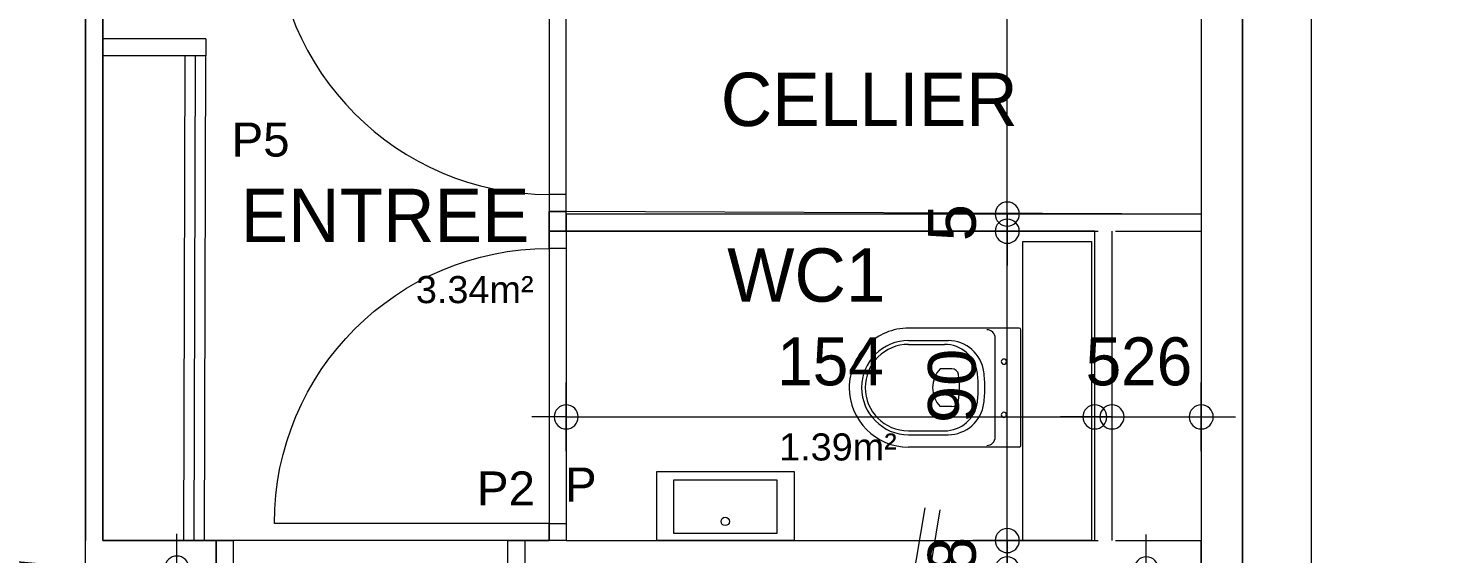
# Model space of a CAD drawing. Header units: metres. Extents: x 1.8 to 61.8, y -55.6 to -11.3.
# Drawn here: x 15.864 to 19.956, y -19.584 to -18.054 of the extents above; entities that cross this region are included whole.
import ezdxf
from ezdxf.enums import TextEntityAlignment as Align
from ezdxf.lldxf.tags import DXFTag

# ---------------------------------------------------------------- set-up
doc = ezdxf.new("R2010")
doc.units = ezdxf.units.M
doc.header["$MEASUREMENT"] = 0
for name, color, linetype in [('Calque commun', 7, 'Continuous'), ('Calque5', 7, 'Continuous'), ('Textes', 7, 'Continuous')]:
    doc.layers.add(name, color=color, linetype=linetype)
doc.styles.add('Arial10', font='arial.ttf', dxfattribs={"height": 0.098961})
doc.styles.add('Arial17', font='arial.ttf', dxfattribs={"height": 0.078859})
doc.styles.add('Arial18', font='arial.ttf', dxfattribs={"height": 0.139163})
doc.styles.add('Century Gothic14', font='GOTHIC.TTF', dxfattribs={"height": 0.139636})
doc.styles.add('Century Gothic16', font='GOTHIC.TTF', dxfattribs={"height": 0.155151})
tags = doc.linetypes.add('DASHDOT2', pattern=[0.5, 0.25, -0.125, 0, -0.125]).pattern_tags.tags
tags[10:11] = [DXFTag(74, 4), DXFTag(75, 0), DXFTag(340, '0'), DXFTag(46, 1.0), DXFTag(50, 0.0), DXFTag(44, 0.0), DXFTag(45, 0.0)]
tags[8:9] = [DXFTag(74, 4), DXFTag(75, 0), DXFTag(340, '0'), DXFTag(46, 1.0), DXFTag(50, 0.0), DXFTag(44, 0.0), DXFTag(45, 0.0)]
tags[6:7] = [DXFTag(74, 4), DXFTag(75, 0), DXFTag(340, '0'), DXFTag(46, 1.0), DXFTag(50, 0.0), DXFTag(44, 0.0), DXFTag(45, 0.0)]
tags[4:5] = [DXFTag(74, 4), DXFTag(75, 0), DXFTag(340, '0'), DXFTag(46, 1.0), DXFTag(50, 0.0), DXFTag(44, 0.0), DXFTag(45, 0.0)]
tags = doc.linetypes.add('HIDDEN2', pattern=[0.1875, 0.125, -0.0625]).pattern_tags.tags
tags[6:7] = [DXFTag(74, 4), DXFTag(75, 0), DXFTag(340, '0'), DXFTag(46, 1.0), DXFTag(50, 0.0), DXFTag(44, 0.0), DXFTag(45, 0.0)]
tags[4:5] = [DXFTag(74, 4), DXFTag(75, 0), DXFTag(340, '0'), DXFTag(46, 1.0), DXFTag(50, 0.0), DXFTag(44, 0.0), DXFTag(45, 0.0)]

# ---------------------------------------------------------------- blocks, each defined once
blk = doc.blocks.new('Block52730')
at = {"layer": 'Calque commun', "color": 7, "linetype": 'Continuous', "lineweight": 18}
blk.add_line((19.6015, -16.6552), (19.6015, -25.6552), dxfattribs=at)
at = {"layer": 'Calque commun', "color": 7, "linetype": 'Continuous', "lineweight": 9}
for p, q in [((19.4015, -16.8552), (19.4015, -25.4552)), ((19.2815, -16.9752), (19.2815, -25.3352))]:
    blk.add_line(p, q, dxfattribs=at)
blk = doc.blocks.new('@PRES_1_$$_1-40')
at = {"layer": 'Calque commun', "color": 5, "linetype": 'Continuous', "lineweight": 9}
blk.add_line((0.05, 0.05), (0.05, 0.85), dxfattribs=at)
at = {"layer": 'Calque commun', "color": 5, "linetype": 'Continuous', "lineweight": 9, "extrusion": (0, 0, -1)}
blk.add_arc((-0.05, 0.05), 0.8, 90, 180, dxfattribs=at)
at = {"layer": 'Calque commun', "color": 5, "linetype": 'Continuous', "lineweight": 9}
mesh = blk.add_polyface(dxfattribs=at)
corners = [(0, 0), (0, 0.05), (0.05, 0.05), (0.05, 0)]
mesh.append_faces([[corners[k] for k in face] for face in [(0, 1, 2, 3)]], dxfattribs={"color": 5})
mesh = blk.add_polyface(dxfattribs=at)
corners = [(0.85, 0), (0.85, 0.05), (0.9, 0.05), (0.9, 0)]
mesh.append_faces([[corners[k] for k in face] for face in [(0, 1, 2, 3)]], dxfattribs={"color": 5})
blk = doc.blocks.new('@PRES_1_$$_1-41')
at = {"layer": 'Calque commun', "color": 0, "linetype": 'Continuous', "lineweight": 9}
blk.add_line((0, 0), (0, 0.05), dxfattribs=at)
blk = doc.blocks.new('@PRES_1_$$_1-42')
at = {"layer": 'Calque commun', "color": 0, "linetype": 'Continuous', "lineweight": 9}
blk.add_line((0, 0), (0, 0.05), dxfattribs=at)
blk = doc.blocks.new('INTER_2D_COMB14')
at = {"layer": 'Calque5', "color": 0, "linetype": 'ByBlock', "lineweight": -2}
blk.add_blockref('@PRES_1_$$_1-40', (0, 0), dxfattribs=at)
at = {"layer": 'Calque5', "color": 15, "linetype": 'ByBlock', "lineweight": -2}
blk.add_blockref('@PRES_1_$$_1-41', (0, 0), dxfattribs=at)
at = {"layer": 'Calque5', "color": 15, "linetype": 'ByBlock', "lineweight": -2, "extrusion": (0, 0, -1), "xscale": -1, "yscale": -1, "zscale": -1, "rotation": -180}
blk.add_blockref('@PRES_1_$$_1-42', (-0.9, 0), dxfattribs=at)
blk = doc.blocks.new('PLACED_COMB14')
at = {"layer": 'Calque5', "color": 0, "linetype": 'ByBlock', "lineweight": -2}
blk.add_blockref('INTER_2D_COMB14', (0, 0), dxfattribs=at)
blk = doc.blocks.new('XMODULE1PCENTNONPMR9')
at = {"layer": 'Calque commun', "color": 5, "linetype": 'Continuous', "lineweight": 9}
blk.add_arc((0, 0), 0.5, 0, 359.99941, dxfattribs=at)
blk = doc.blocks.new('XMODULE1PCENTNONPMR10')
at = {"layer": 'Calque commun', "color": 5, "linetype": 'Continuous', "lineweight": 9}
blk.add_arc((0, 0), 0.5, 0, 359.99941, dxfattribs=at)
blk = doc.blocks.new('DimLine55291')
at = {"layer": 'Calque commun', "color": 5, "linetype": 'Continuous', "lineweight": 9}
for p, q in [((17.4315, -20.1369), (17.4315, -19.9369)), ((18.9715, -20.1369), (18.9715, -19.9369)), ((17.4315, -20.0369), (17.3315, -20.0369)), ((17.4315, -20.0369), (18.9715, -20.0369)), ((18.9715, -20.0369), (19.0715, -20.0369))]:
    blk.add_line(p, q, dxfattribs=at)
at = {"layer": 'Calque commun', "color": 5, "linetype": 'Continuous', "lineweight": 9, "xscale": 0.07000000029802322, "yscale": 0.07000000029802322, "zscale": 0.07000000029802322}
for name, p in [('XMODULE1PCENTNONPMR9', (17.4315, -20.0369)), ('XMODULE1PCENTNONPMR10', (18.9715, -20.0369))]:
    blk.add_blockref(name, p, dxfattribs=at)
at = {"layer": 'Calque commun', "color": 5, "linetype": 'Continuous', "lineweight": 9, "style": 'Century Gothic14'}
blk.add_text('154', height=0.13964, dxfattribs=at).set_placement((18.2015, -19.9869), align=Align.BOTTOM_CENTER)
blk = doc.blocks.new('XMODULE1PCENTNONPMR11')
at = {"layer": 'Calque commun', "color": 5, "linetype": 'Continuous', "lineweight": 9}
blk.add_arc((0, 0), 0.5, 0, 359.99941, dxfattribs=at)
blk = doc.blocks.new('XMODULE1PCENTNONPMR12')
at = {"layer": 'Calque commun', "color": 5, "linetype": 'Continuous', "lineweight": 9}
blk.add_arc((0, 0), 0.5, 0, 359.99941, dxfattribs=at)
blk = doc.blocks.new('DimLine55302')
at = {"layer": 'Calque commun', "color": 5, "linetype": 'Continuous', "lineweight": 9}
for p, q in [((18.9715, -20.1369), (18.9715, -19.9369)), ((19.0215, -20.1369), (19.0215, -19.9369)), ((18.9715, -20.0369), (18.8715, -20.0369)), ((18.9715, -20.0369), (19.0215, -20.0369)), ((19.0215, -20.0369), (19.1215, -20.0369))]:
    blk.add_line(p, q, dxfattribs=at)
at = {"layer": 'Calque commun', "color": 5, "linetype": 'Continuous', "lineweight": 9, "xscale": 0.07000000029802322, "yscale": 0.07000000029802322, "zscale": 0.07000000029802322}
for name, p in [('XMODULE1PCENTNONPMR11', (18.9715, -20.0369)), ('XMODULE1PCENTNONPMR12', (19.0215, -20.0369))]:
    blk.add_blockref(name, p, dxfattribs=at)
at = {"layer": 'Calque commun', "color": 5, "linetype": 'Continuous', "lineweight": 9, "style": 'Century Gothic14'}
blk.add_text('5', height=0.1396, dxfattribs=at).set_placement((18.9965, -19.9869), align=Align.BOTTOM_CENTER)
blk = doc.blocks.new('XMODULE1PCENTNONPMR17')
at = {"layer": 'Calque commun', "color": 5, "linetype": 'Continuous', "lineweight": 9}
blk.add_arc((0, 0), 0.5, 0, 359.99941, dxfattribs=at)
blk = doc.blocks.new('XMODULE1PCENTNONPMR18')
at = {"layer": 'Calque commun', "color": 5, "linetype": 'Continuous', "lineweight": 9}
blk.add_arc((0, 0), 0.5, 0, 359.99941, dxfattribs=at)
blk = doc.blocks.new('DimLine55344')
at = {"layer": 'Calque commun', "color": 5, "linetype": 'Continuous', "lineweight": 9}
for p, q in [((19.1215, -20.4792), (19.1215, -20.3792)), ((19.2215, -20.4792), (19.0215, -20.4792)), ((19.1215, -22.3567), (19.1215, -20.4792)), ((19.2215, -22.3567), (19.0215, -22.3567)), ((19.1215, -22.3567), (19.1215, -22.4567))]:
    blk.add_line(p, q, dxfattribs=at)
at = {"layer": 'Calque commun', "color": 5, "linetype": 'Continuous', "lineweight": 9, "xscale": 0.07000000029802322, "yscale": 0.07000000029802322, "zscale": 0.07000000029802322, "rotation": 90}
for name, p in [('XMODULE1PCENTNONPMR18', (19.1215, -20.4792)), ('XMODULE1PCENTNONPMR17', (19.1215, -22.3567))]:
    blk.add_blockref(name, p, dxfattribs=at)
at = {"layer": 'Calque commun', "color": 5, "linetype": 'Continuous', "lineweight": 9, "style": 'Century Gothic14'}
blk.add_text('188', height=0.13964, rotation=90, dxfattribs=at).set_placement((19.0715, -21.4179), align=Align.BOTTOM_CENTER)
blk = doc.blocks.new('XMODULE1PCENTNONPMR19')
at = {"layer": 'Calque commun', "color": 5, "linetype": 'Continuous', "lineweight": 9}
blk.add_arc((0, 0), 0.5, 0, 359.99941, dxfattribs=at)
blk = doc.blocks.new('XMODULE1PCENTNONPMR20')
at = {"layer": 'Calque commun', "color": 5, "linetype": 'Continuous', "lineweight": 9}
blk.add_arc((0, 0), 0.5, 0, 359.99941, dxfattribs=at)
blk = doc.blocks.new('DimLine55352')
at = {"layer": 'Calque commun', "color": 5, "linetype": 'Continuous', "lineweight": 9}
for p, q in [((18.7164, -20.3966), (18.7164, -20.2966)), ((18.8164, -20.3966), (18.6164, -20.3966)), ((18.7164, -20.4792), (18.7164, -20.3966)), ((18.8164, -20.4792), (18.6164, -20.4792)), ((18.7164, -20.4792), (18.7164, -20.5792))]:
    blk.add_line(p, q, dxfattribs=at)
at = {"layer": 'Calque commun', "color": 5, "linetype": 'Continuous', "lineweight": 9, "xscale": 0.07000000029802322, "yscale": 0.07000000029802322, "zscale": 0.07000000029802322, "rotation": 90}
for name, p in [('XMODULE1PCENTNONPMR20', (18.7164, -20.3966)), ('XMODULE1PCENTNONPMR19', (18.7164, -20.4792))]:
    blk.add_blockref(name, p, dxfattribs=at)
at = {"layer": 'Calque commun', "color": 5, "linetype": 'Continuous', "lineweight": 9, "style": 'Century Gothic14'}
blk.add_text('8', height=0.1396, rotation=90, dxfattribs=at).set_placement((18.6664, -20.4379), align=Align.BOTTOM_CENTER)
blk = doc.blocks.new('XMODULE1PCENTNONPMR21')
at = {"layer": 'Calque commun', "color": 5, "linetype": 'Continuous', "lineweight": 9}
blk.add_arc((0, 0), 0.5, 0, 359.99941, dxfattribs=at)
blk = doc.blocks.new('XMODULE1PCENTNONPMR22')
at = {"layer": 'Calque commun', "color": 5, "linetype": 'Continuous', "lineweight": 9}
blk.add_arc((0, 0), 0.5, 0, 359.99941, dxfattribs=at)
blk = doc.blocks.new('DimLine55360')
at = {"layer": 'Calque commun', "color": 5, "linetype": 'Continuous', "lineweight": 9}
for p, q in [((18.7164, -17.8266), (18.7164, -17.7266)), ((18.8164, -17.8266), (18.6164, -17.8266)), ((18.7164, -19.4466), (18.7164, -17.8266)), ((18.8164, -19.4466), (18.6164, -19.4466)), ((18.7164, -19.4466), (18.7164, -19.5466))]:
    blk.add_line(p, q, dxfattribs=at)
at = {"layer": 'Calque commun', "color": 5, "linetype": 'Continuous', "lineweight": 9, "xscale": 0.07000000029802322, "yscale": 0.07000000029802322, "zscale": 0.07000000029802322, "rotation": 90}
for name, p in [('XMODULE1PCENTNONPMR22', (18.7164, -17.8266)), ('XMODULE1PCENTNONPMR21', (18.7164, -19.4466))]:
    blk.add_blockref(name, p, dxfattribs=at)
at = {"layer": 'Calque commun', "color": 5, "linetype": 'Continuous', "lineweight": 9, "style": 'Century Gothic14'}
blk.add_text('162', height=0.13964, rotation=90, dxfattribs=at).set_placement((18.6664, -18.6366), align=Align.BOTTOM_CENTER)
blk = doc.blocks.new('XMODULE1PCENTNONPMR29')
at = {"layer": 'Calque commun', "color": 5, "linetype": 'Continuous', "lineweight": 9}
blk.add_arc((0, 0), 0.5, 0, 359.99941, dxfattribs=at)
blk = doc.blocks.new('XMODULE1PCENTNONPMR30')
at = {"layer": 'Calque commun', "color": 5, "linetype": 'Continuous', "lineweight": 9}
blk.add_arc((0, 0), 0.5, 0, 359.99941, dxfattribs=at)
blk = doc.blocks.new('DimLine55777')
at = {"layer": 'Calque commun', "color": 5, "linetype": 'Continuous', "lineweight": 9}
for p, q in [((19.0215, -20.1369), (19.0215, -19.9369)), ((19.2815, -20.1369), (19.2815, -19.9369)), ((19.0215, -20.0369), (18.9215, -20.0369)), ((19.0215, -20.0369), (19.2815, -20.0369)), ((19.2815, -20.0369), (19.3815, -20.0369))]:
    blk.add_line(p, q, dxfattribs=at)
at = {"layer": 'Calque commun', "color": 5, "linetype": 'Continuous', "lineweight": 9, "xscale": 0.07000000029802322, "yscale": 0.07000000029802322, "zscale": 0.07000000029802322}
for name, p in [('XMODULE1PCENTNONPMR29', (19.0215, -20.0369)), ('XMODULE1PCENTNONPMR30', (19.2815, -20.0369))]:
    blk.add_blockref(name, p, dxfattribs=at)
at = {"layer": 'Calque commun', "color": 5, "linetype": 'Continuous', "lineweight": 9, "style": 'Century Gothic14'}
blk.add_text('26', height=0.13964, dxfattribs=at).set_placement((19.1515, -19.9869), align=Align.BOTTOM_CENTER)
blk = doc.blocks.new('XMODULE1PCENTNONPMR35')
at = {"layer": 'Calque commun', "color": 5, "linetype": 'Continuous', "lineweight": 9}
blk.add_arc((0, 0), 0.5, 0, 359.99941, dxfattribs=at)
blk = doc.blocks.new('XMODULE1PCENTNONPMR36')
at = {"layer": 'Calque commun', "color": 5, "linetype": 'Continuous', "lineweight": 9}
blk.add_arc((0, 0), 0.5, 0, 359.99941, dxfattribs=at)
blk = doc.blocks.new('DimLine56137')
at = {"layer": 'Calque commun', "color": 5, "linetype": 'Continuous', "lineweight": 9}
for p, q in [((16.2975, -20.4766), (16.2975, -20.3766)), ((16.3975, -20.4766), (16.1975, -20.4766)), ((16.2975, -21.3766), (16.2975, -20.4766)), ((16.3975, -21.3766), (16.1975, -21.3766)), ((16.2975, -21.3766), (16.2975, -21.4766))]:
    blk.add_line(p, q, dxfattribs=at)
at = {"layer": 'Calque commun', "color": 5, "linetype": 'Continuous', "lineweight": 9, "xscale": 0.07000000029802322, "yscale": 0.07000000029802322, "zscale": 0.07000000029802322, "rotation": 90}
for name, p in [('XMODULE1PCENTNONPMR36', (16.2975, -20.4766)), ('XMODULE1PCENTNONPMR35', (16.2975, -21.3766))]:
    blk.add_blockref(name, p, dxfattribs=at)
at = {"layer": 'Calque commun', "color": 5, "linetype": 'Continuous', "lineweight": 9, "style": 'Century Gothic14'}
blk.add_text('90', height=0.13964, rotation=90, dxfattribs=at).set_placement((16.2475, -20.9266), align=Align.BOTTOM_CENTER)
blk = doc.blocks.new('@PRES_1_$$_1-43')
at = {"layer": 'Calque commun', "color": 5, "linetype": 'Continuous', "lineweight": 9}
blk.add_line((0.05, 0.08), (0.05, 0.88), dxfattribs=at)
at = {"layer": 'Calque commun', "color": 5, "linetype": 'Continuous', "lineweight": 9, "extrusion": (0, 0, -1)}
blk.add_arc((-0.05, 0.08), 0.8, 90, 180, dxfattribs=at)
at = {"layer": 'Calque commun', "color": 5, "linetype": 'Continuous', "lineweight": 9}
mesh = blk.add_polyface(dxfattribs=at)
corners = [(0, 0), (0, 0.08), (0.05, 0.08), (0.05, 0)]
mesh.append_faces([[corners[k] for k in face] for face in [(0, 1, 2, 3)]], dxfattribs={"color": 5})
mesh = blk.add_polyface(dxfattribs=at)
corners = [(0.85, 0), (0.85, 0.08), (0.9, 0.08), (0.9, 0)]
mesh.append_faces([[corners[k] for k in face] for face in [(0, 1, 2, 3)]], dxfattribs={"color": 5})
blk = doc.blocks.new('@PRES_1_$$_1-44')
at = {"layer": 'Calque commun', "color": 7, "linetype": 'Continuous', "lineweight": 9}
blk.add_line((0, 0), (0, 0.08), dxfattribs=at)
blk = doc.blocks.new('@PRES_1_$$_1-45')
at = {"layer": 'Calque commun', "color": 7, "linetype": 'Continuous', "lineweight": 9}
blk.add_line((0, 0), (0, 0.08), dxfattribs=at)
blk = doc.blocks.new('INTER_2D_COMB15')
at = {"layer": 'Calque5', "color": 0, "linetype": 'ByBlock', "lineweight": -2}
for name in ['@PRES_1_$$_1-43', '@PRES_1_$$_1-44']:
    blk.add_blockref(name, (0, 0), dxfattribs=at)
at = {"layer": 'Calque5', "color": 0, "linetype": 'ByBlock', "lineweight": -2, "extrusion": (0, 0, -1), "xscale": -1, "yscale": -1, "zscale": -1, "rotation": -180}
blk.add_blockref('@PRES_1_$$_1-45', (-0.9, 0), dxfattribs=at)
blk = doc.blocks.new('PLACED_COMB15')
at = {"layer": 'Calque5', "color": 0, "linetype": 'ByBlock', "lineweight": -2}
blk.add_blockref('INTER_2D_COMB15', (0, 0), dxfattribs=at)
blk = doc.blocks.new('XMODULE1PCENTNONPMR53')
at = {"layer": 'Calque commun', "color": 5, "linetype": 'Continuous', "lineweight": 9}
blk.add_arc((0, 0), 0.5, 0, 359.99941, dxfattribs=at)
blk = doc.blocks.new('XMODULE1PCENTNONPMR54')
at = {"layer": 'Calque commun', "color": 5, "linetype": 'Continuous', "lineweight": 9}
blk.add_arc((0, 0), 0.5, 0, 359.99941, dxfattribs=at)
blk = doc.blocks.new('DimLine60848')
at = {"layer": 'Calque commun', "color": 5, "linetype": 'Continuous', "lineweight": 9}
for p, q in [((18.7164, -19.4966), (18.7164, -19.3966)), ((18.8164, -19.4966), (18.6164, -19.4966)), ((18.7164, -20.3966), (18.7164, -19.4966)), ((18.8164, -20.3966), (18.6164, -20.3966)), ((18.7164, -20.3966), (18.7164, -20.4966))]:
    blk.add_line(p, q, dxfattribs=at)
at = {"layer": 'Calque commun', "color": 5, "linetype": 'Continuous', "lineweight": 9, "xscale": 0.07000000029802322, "yscale": 0.07000000029802322, "zscale": 0.07000000029802322, "rotation": 90}
for name, p in [('XMODULE1PCENTNONPMR54', (18.7164, -19.4966)), ('XMODULE1PCENTNONPMR53', (18.7164, -20.3966))]:
    blk.add_blockref(name, p, dxfattribs=at)
at = {"layer": 'Calque commun', "color": 5, "linetype": 'Continuous', "lineweight": 9, "style": 'Arial18'}
blk.add_text('90', height=0.13916, rotation=90, dxfattribs=at).set_placement((18.6664, -19.9466), align=Align.BOTTOM_CENTER)
blk = doc.blocks.new('XMODULE1PCENTNONPMR55')
at = {"layer": 'Calque commun', "color": 5, "linetype": 'Continuous', "lineweight": 9}
blk.add_arc((0, 0), 0.5, 0, 359.99941, dxfattribs=at)
blk = doc.blocks.new('XMODULE1PCENTNONPMR56')
at = {"layer": 'Calque commun', "color": 5, "linetype": 'Continuous', "lineweight": 9}
blk.add_arc((0, 0), 0.5, 0, 359.99941, dxfattribs=at)
blk = doc.blocks.new('DimLine60856')
at = {"layer": 'Calque commun', "color": 5, "linetype": 'Continuous', "lineweight": 9}
for p, q in [((18.7164, -19.4466), (18.7164, -19.3466)), ((18.8164, -19.4466), (18.6164, -19.4466)), ((18.7164, -19.4966), (18.7164, -19.4466)), ((18.8164, -19.4966), (18.6164, -19.4966)), ((18.7164, -19.4966), (18.7164, -19.5966))]:
    blk.add_line(p, q, dxfattribs=at)
at = {"layer": 'Calque commun', "color": 5, "linetype": 'Continuous', "lineweight": 9, "xscale": 0.07000000029802322, "yscale": 0.07000000029802322, "zscale": 0.07000000029802322, "rotation": 90}
for name, p in [('XMODULE1PCENTNONPMR56', (18.7164, -19.4466)), ('XMODULE1PCENTNONPMR55', (18.7164, -19.4966))]:
    blk.add_blockref(name, p, dxfattribs=at)
at = {"layer": 'Calque commun', "color": 5, "linetype": 'Continuous', "lineweight": 9, "style": 'Arial18'}
blk.add_text('5', height=0.1392, rotation=90, dxfattribs=at).set_placement((18.6664, -19.4716), align=Align.BOTTOM_CENTER)
blk = doc.blocks.new('XMODULE1PCENTNONPMR69')
at = {"layer": 'Calque commun', "color": 15, "linetype": 'Continuous', "lineweight": 18}
for p, q in [((16.0315, -17.8266), (16.0315, -20.3966)), ((16.0815, -17.8266), (16.0815, -20.3966)), ((16.3816, -18.9367), (16.0816, -18.9367)), ((16.0816, -18.9367), (16.0816, -18.9867)), ((16.3816, -18.9367), (16.3816, -18.9867)), ((16.3816, -18.9867), (16.0816, -18.9867)), ((17.3815, -19.4966), (17.3815, -19.4393)), ((19.2815, -19.4466), (17.4314, -19.4466)), ((17.4314, -19.4466), (17.4314, -19.4966)), ((17.4315, -19.4966), (17.4315, -19.4393)), ((19.2815, -19.4466), (19.2815, -19.4966)), ((17.4314, -19.4966), (18.9816, -19.4966)), ((18.9715, -20.3966), (18.9715, -19.4966)), ((19.0215, -20.3966), (19.0215, -19.4966)), ((19.0315, -19.4966), (19.2815, -19.4966))]:
    blk.add_line(p, q, dxfattribs=at)
at = {"layer": 'Calque commun', "color": 7, "linetype": 'Continuous', "lineweight": 9}
for p, q in [((16.3175, -20.3964), (16.3216, -18.9865)), ((16.3816, -18.9867), (16.3216, -18.9865)), ((16.3475, -20.3965), (16.3516, -18.9866)), ((16.3775, -20.3966), (16.3816, -18.9867)), ((16.3775, -20.3966), (16.3175, -20.3964))]:
    blk.add_line(p, q, dxfattribs=at)
at = {"layer": 'Calque commun', "color": 7, "linetype": 'DASHDOT2', "lineweight": 9}
for p, q in [((18.2474, -21.6778), (18.4772, -20.3013)), ((18.4844, -20.5266), (18.5211, -20.3068))]:
    blk.add_line(p, q, dxfattribs=at)
at = {"layer": 'Calque commun', "color": 7, "linetype": 'Continuous', "lineweight": 18}
for p, q in [((16.0315, -20.4766), (16.0315, -20.3966)), ((16.0815, -20.3966), (16.4115, -20.3966)), ((17.3115, -20.3966), (17.3815, -20.3966)), ((17.4315, -20.3966), (18.9816, -20.3966)), ((19.0315, -20.3966), (19.2815, -20.3966)), ((19.2815, -20.4766), (19.2815, -20.3966))]:
    blk.add_line(p, q, dxfattribs=at)
at = {"layer": 'Calque commun', "color": 9, "linetype": 'Continuous', "lineweight": 9}
blk.add_line((17.3815, -20.3966), (16.0815, -20.3966), dxfattribs=at)
at = {"layer": 'Calque commun', "color": 5, "linetype": 'Continuous', "lineweight": 9}
for name in ['DimLine55360', 'DimLine60856', 'DimLine60848', 'DimLine55291', 'DimLine55302', 'DimLine55777', 'DimLine55352', 'DimLine56137', 'DimLine55344']:
    blk.add_blockref(name, (0, 0), dxfattribs=at)
at = {"layer": 'Calque commun', "color": 0, "linetype": 'ByBlock', "lineweight": -2, "extrusion": (0, 0, -1), "xscale": -1, "yscale": -1, "zscale": -1, "rotation": 90.00000000000001}
blk.add_blockref('PLACED_COMB14', (-17.4315, -18.5393), dxfattribs=at)
at = {"layer": 'Calque commun', "color": 0, "linetype": 'ByBlock', "lineweight": -2}
for name, p, rotation in [('PLACED_COMB14', (17.4315, -20.3966), 89.99999999999999), ('PLACED_COMB15', (17.3115, -20.3966), 180)]:
    blk.add_blockref(name, p, dxfattribs=dict(at, rotation=rotation))
at = {"layer": 'Textes', "color": 5, "linetype": 'ByBlock', "lineweight": -2, "style": 'Century Gothic16'}
for s, p in [('CELLIER', (17.8819, -19.0354)), ('ENTREE', (16.4833, -19.373)), ('WC1', (17.9007, -19.5464))]:
    blk.add_text(s, height=0.15515, dxfattribs=at).set_placement(p, align=Align.TOP_LEFT)
at = {"layer": 'Textes', "color": 5, "linetype": 'ByBlock', "lineweight": -2, "style": 'Arial10'}
for s, p in [('P5', (16.4567, -19.309)), ('P2', (17.1715, -20.3242))]:
    blk.add_text(s, height=0.09896, dxfattribs=at).set_placement(p, align=Align.BOTTOM_LEFT)
at = {"layer": 'Textes', "color": 9, "linetype": 'ByBlock', "lineweight": -2, "style": 'Arial17'}
for s, p in [('3.34m²', (16.9937, -19.7295, 0)), ('1.39m²', (18.0518, -20.1873))]:
    blk.add_text(s, height=0.07886, dxfattribs=at).set_placement(p, align=Align.BOTTOM_LEFT)
at = {"layer": 'Calque commun', "color": 9, "linetype": 'Continuous', "lineweight": 18}
mesh = blk.add_polyface(dxfattribs=at)
corners = [(16.0315, -20.4766), (16.9815, -21.654), (17.0395, -21.5019), (19.2815, -26.1866), (19.2815, -22.4041), (16.9815, -22.4041), (17.262, -21.3766), (13.3216, -20.2866), (13.9816, -20.2866), (13.3216, -17.8268), (18.2659, -21.3766), (18.2659, -20.4766), (13.3216, -26.1866), (13.9816, -21.0066), (13.3216, -21.0066), (17.1586, -21.4553), (17.262, -21.4566), (16.0315, -17.8266)]
mesh.append_faces([[corners[k] for k in face] for face in [(12, 13, 14)]], dxfattribs={"vtx0": -1, "color": 9})
mesh.append_faces([[corners[k] for k in face] for face in [(0, 6, 11), (15, 6, 2), (17, 8, 0)]], dxfattribs={"vtx0": -1, "vtx1": -1, "color": 9})
mesh.append_faces([[corners[k] for k in face] for face in [(0, 2, 6), (12, 5, 13), (13, 1, 0)]], dxfattribs={"vtx0": -1, "vtx1": -1, "vtx2": -1, "color": 9})
mesh.append_faces([[corners[k] for k in face] for face in [(0, 1, 2), (13, 5, 1)]], dxfattribs={"vtx0": -1, "vtx2": -1, "color": 9})
mesh.append_faces([[corners[k] for k in face] for face in [(7, 8, 9)]], dxfattribs={"vtx1": -1, "color": 9})
mesh.append_faces([[corners[k] for k in face] for face in [(12, 3, 5), (8, 13, 0), (17, 9, 8)]], dxfattribs={"vtx1": -1, "vtx2": -1, "color": 9})
mesh.append_faces([[corners[k] for k in face] for face in [(3, 4, 5), (6, 10, 11), (15, 16, 6)]], dxfattribs={"vtx2": -1, "color": 9})
at = {"layer": 'Calque commun', "color": 9, "linetype": 'Continuous', "lineweight": 9}
mesh = blk.add_polyface(dxfattribs=at)
corners = [(17.3815, -20.3966), (16.0815, -20.3966), (16.0815, -17.8266), (17.3815, -17.8266)]
mesh.append_faces([[corners[k] for k in face] for face in [(0, 1, 2, 3)]], dxfattribs={"color": 9})
at = {"layer": 'Calque commun', "color": 9, "linetype": 'HIDDEN2', "lineweight": 9}
mesh = blk.add_polyface(dxfattribs=at)
corners = [(17.4315, -17.8266), (19.2815, -17.8266), (19.2815, -19.4466), (17.4315, -19.4393)]
mesh.append_faces([[corners[k] for k in face] for face in [(0, 1, 2, 3)]], dxfattribs={"color": 9})
mesh = blk.add_polyface(dxfattribs=at)
corners = [(18.9715, -19.4966), (17.4315, -19.4966), (17.4315, -20.3966), (18.9715, -20.3966)]
mesh.append_faces([[corners[k] for k in face] for face in [(0, 1, 2, 3)]], dxfattribs={"color": 9})
blk = doc.blocks.new('wc suspendu')
at = {"layer": 'Calque commun', "color": 15, "linetype": 'Continuous', "lineweight": 9}
for p, q in [((-0.173, -0.0497), (-0.173, -0.0515)), ((-0.173, -0.0497), (-0.173, -0.372)), ((0.168, -0.0447), (-0.168, -0.0447)), ((0.173, -0.0497), (0.173, -0.0515)), ((0.173, -0.0497), (0.173, -0.372)), ((0.1434, -0.1197), (-0.1434, -0.1197)), ((-0.137, -0.372), (-0.137, -0.2571)), ((-0.1257, -0.3727), (-0.1257, -0.2673)), ((-0.055, -0.2465), (-0.0551, -0.2797)), ((0.055, -0.2465), (0.0551, -0.2797)), ((0.1257, -0.3727), (0.1257, -0.2673)), ((0.137, -0.372), (0.137, -0.2571))]:
    blk.add_line(p, q, dxfattribs=at)
for centre, radius, start, end in [((-0.168, -0.0497), 0.005, 90, 180), ((0.168, -0.0497), 0.005, 0, 90), ((-0.1434, -0.1447), 0.025, 90, 180), ((-0.0756, -0.0946), 0.0075, 0, 359.9994), ((0.0794, -0.0946), 0.0075, 0, 359.9994), ((0.1434, -0.1447), 0.025, 0, 90), ((-0.032, -0.2571), 0.105, 97.505, 180), ((0, -0.5), 0.35, 90, 97.505), ((0, -0.5), 0.35, 82.495, 90), ((0.032, -0.2571), 0.105, 0, 82.495), ((-0.0294, -0.2673), 0.0963, 97.505, 180), ((0, -0.4902), 0.3211, 90, 97.505), ((0, -0.4902), 0.3211, 82.495, 90), ((0.0294, -0.2673), 0.0963, 0, 82.495), ((-0.035, -0.2465), 0.02, 97.8621, 180), ((0, -0.5), 0.2759, 90, 97.8622), ((0, -0.5), 0.2759, 82.1379, 90), ((0.035, -0.2465), 0.02, 0, 82.1378), ((0, -0.2241), 0.0783, 225.2695, 314.7305), ((0, -0.372), 0.173, 180, 270), ((0, -0.372), 0.137, 180, 270), ((0, -0.3727), 0.1257, 180, 270), ((0, -0.372), 0.137, 270, 0), ((0, -0.372), 0.173, 270, 0), ((0, -0.3727), 0.1257, 270, 0)]:
    blk.add_arc(centre, radius, start, end, dxfattribs=at)
blk = doc.blocks.new('lavmain')
at = {"layer": 'Calque commun', "color": 7, "linetype": 'Continuous', "lineweight": 9}
for p, q in [((0.4, 0), (0, 0)), ((0, 0), (0, -0.2)), ((0.4, -0.2), (0.4, 0)), ((0.35, -0.02), (0.05, -0.02)), ((0.05, -0.02), (0.05, -0.1757)), ((0.35, -0.1757), (0.35, -0.02)), ((0, -0.2), (0.4, -0.2)), ((0.05, -0.1757), (0.35, -0.1757))]:
    blk.add_line(p, q, dxfattribs=at)
blk.add_arc((0.1993, -0.055), 0.0121, 90, 89.9994, dxfattribs=at)

msp = doc.modelspace()

# ---------------------------------------------------------------- linework, layer by layer
at = {"layer": 'Calque commun', "color": 12, "linetype": 'Continuous', "lineweight": 18}
msp.add_polyline3d([(17.8015, -25.6552, 0), (17.8015, -25.4552, 0), (19.4015, -25.4552, 0), (19.4015, -16.8552, 0), (18.5815, -16.8552, 0), (18.5815, -16.6552, 0)], dxfattribs=at)

# ---------------------------------------------------------------- block references
at = {"layer": 'Calque commun', "color": 0, "linetype": 'ByBlock', "lineweight": -2}
for name, p in [('Block52730', (0, 0)), ('XMODULE1PCENTNONPMR69', (0, 0.8514))]:
    msp.add_blockref(name, p, dxfattribs=at)
at = {"layer": 'Calque commun', "color": 0, "linetype": 'ByBlock', "lineweight": -2, "rotation": -90.00000000000001}
msp.add_blockref('wc suspendu', (18.8011, -19.1002), dxfattribs=at)
at = {"layer": 'Calque commun', "color": 0, "linetype": 'ByBlock', "lineweight": -2, "extrusion": (0, 0, -1), "xscale": -1, "yscale": -1, "zscale": -1}
msp.add_blockref('lavmain', (-17.6955, -19.5446), dxfattribs=at)

# ---------------------------------------------------------------- texts
at = {"layer": 'Textes', "color": 5, "linetype": 'ByBlock', "lineweight": -2, "style": 'Arial10'}
msp.add_text('P', height=0.099, dxfattribs=at).set_placement((17.5203, -19.4615), align=Align.BOTTOM_RIGHT)

# ---------------------------------------------------------------- meshes
at = {"layer": 'Calque commun', "color": 7, "linetype": 'Continuous', "lineweight": 9}
mesh = msp.add_polyface(dxfattribs=at)
corners = [(61.7636, -11.3086), (1.7636, -11.3086), (1.7636, -53.3086), (61.7636, -53.3086)]
mesh.append_faces([[corners[k] for k in face] for face in [(0, 1, 2, 3)]], dxfattribs={"color": 7})
mesh = msp.add_polyface(dxfattribs=at)
corners = [(18.7615, -18.6752), (18.9615, -18.6752), (18.9615, -19.5452), (18.7615, -19.5452)]
mesh.append_faces([[corners[k] for k in face] for face in [(0, 1, 2, 3)]], dxfattribs={"color": 7})

doc.saveas('drawing.dxf')
